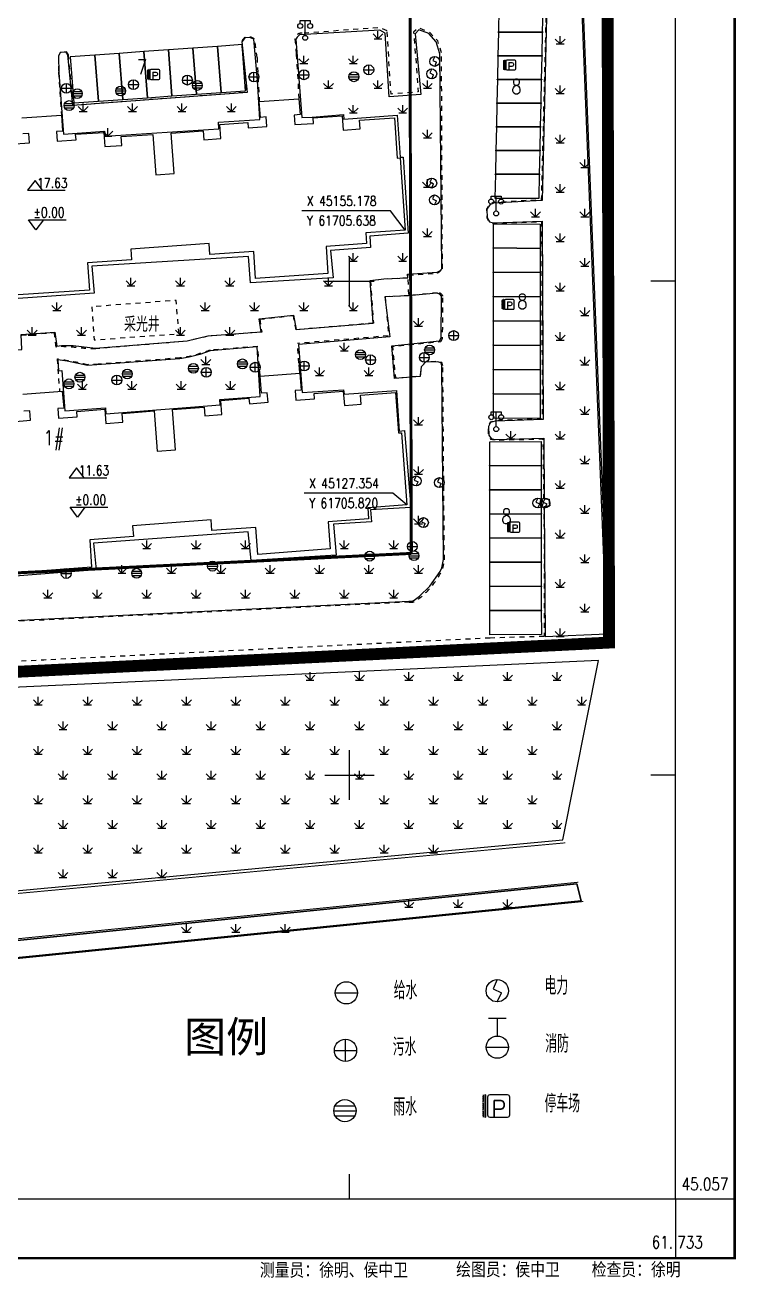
# Model space of a CAD drawing. Extents: x 61369 to 61739, y 45048 to 45284.
# Drawn here: x 61667.2 to 61739.1, y 45049.1 to 45175.9 of the extents above; entities that cross this region are included whole.
import ezdxf
from ezdxf.enums import TextEntityAlignment as Align

# ---------------------------------------------------------------- set-up
doc = ezdxf.new("R2010")
doc.units = 0
doc.header["$LTSCALE"] = 0.5
doc.header["$PDMODE"] = 32
doc.header["$PDSIZE"] = 0.05
for name, pattern in [('CENTER', [50.8, 31.75, -6.35, 6.35, -6.35]), ('DASHED', [19.05, 12.7, -6.35]), ('X6', [2, 1, -1])]:
    doc.linetypes.add(name, pattern=pattern)
doc.layers.get('0').update_dxf_attribs({"linetype": 'CONTINUOUS'})
for name, color, linetype, lineweight in [('0建筑退界', 6, 'CONTINUOUS', 18), ('0红线', 1, 'CENTER', 13), ('2绿化', 8, 'CONTINUOUS', 13)]:
    doc.layers.add(name, color=color, linetype=linetype, lineweight=lineweight)
for name, color, linetype in [('BASICGRID', 7, 'CONTINUOUS'), ('COMPONENT', 4, 'CONTINUOUS'), ('DLSS', 4, 'CONTINUOUS'), ('JMD', 6, 'CONTINUOUS'), ('PUB_TEXT', 7, 'CONTINUOUS'), ('TK', 7, 'CONTINUOUS'), ('ZBTZ', 3, 'CONTINUOUS'), ('ZJ', 7, 'CONTINUOUS')]:
    doc.layers.add(name, color=color, linetype=linetype)
doc.styles.add('HZ', font='rs.shx', dxfattribs={"width": 0.8, "bigfont": 'hztxt.shx'})
doc.styles.get("Standard").update_dxf_attribs({"font": 'rs.shx', "bigfont": 'hztxt.shx'})
doc.styles.add('STYLE1', font='SIMHEI.TTF', dxfattribs={"width": 0.8})
doc.styles.add('TSSD_NORM', font='tssdeng.shx', dxfattribs={"width": 0.7, "bigfont": 'tssdchn.shx'})
doc.linetypes.add('1161', pattern='A,0,[149,AAA.SHX,S=0.15,R=0,X=0,Y=0],-1.6', length=1.6)
doc.linetypes.add('443', pattern='A,9.4,[169,AAA.SHX,S=1,R=0,X=0,Y=0.15],0.6', length=10)

# ---------------------------------------------------------------- blocks, each defined once
blk = doc.blocks.new('gc124')
for p, q in [((-1, 1), (0, 0)), ((-0.8, 0), (0.8, 0)), ((0, 0), (0, 1.6)), ((0, 0), (1, 1))]:
    blk.add_line(p, q)
blk = doc.blocks.new('gcbj0102')
for p, q in [((-1, 0), (1, 0)), ((0, -1), (0, 1))]:
    blk.add_line(p, q)
blk.add_circle((0, 0), 1)
blk = doc.blocks.new('gcbj0103')
for p, q in [((-1, 0), (1, 0)), ((-0.9, 0.43), (0.9, 0.43)), ((-0.88, -0.47), (0.88, -0.47))]:
    blk.add_line(p, q)
blk.add_circle((0, 0), 1)
blk = doc.blocks.new('gcbj0118')
for p, q in [((-1, 2.9), (-1, 3.5)), ((-1, 3.5), (1, 3.5)), ((0, 0.5), (0, 3.5)), ((1, 3.5), (1, 2.9))]:
    blk.add_line(p, q)
for centre in [(-1, 2.4), (1, 2.4), (0, 0)]:
    blk.add_circle(centre, 0.5)
blk = doc.blocks.new('gcbj0105')
for p, q in [((0, 1), (-0.38, 0.18)), ((-0.38, 0.18), (0.38, -0.18)), ((0, -1), (0.38, -0.18))]:
    blk.add_line(p, q)
blk.add_circle((0, 0), 1)
blk = doc.blocks.new('gcbj0101')
blk.add_line((-1, 0), (1, 0))
blk.add_circle((0, 0), 1)
blk = doc.blocks.new('gcbj0113')
for p, q in [((-0.8, 2.6), (0.8, 2.6)), ((0, 1), (0, 2.6)), ((-1, 0), (1, 0))]:
    blk.add_line(p, q)
blk.add_circle((0, 0), 1)
blk = doc.blocks.new('*U4')
at = {"linetype": 'Continuous'}
for points in [[(-1.2, 0), (-1.175, 1), (-1.225, 1)], [(-1.2, 0), (-1.225, 1), (-1.225, -1)], [(-1.2, 0), (-1.225, -1), (-1.175, -1)], [(-1.2, 0), (-1.175, -1), (-1.175, 1)]]:
    blk.add_solid(points, dxfattribs=at)
blk = doc.blocks.new('gcbj0215')
for p, q in [((-1.4, 1), (-1.4, 0.45)), ((-1.4, 0.27), (-1.4, -0.27)), ((-1.23, 1), (-1.23, -1)), ((-1.18, 1), (-1.23, 1)), ((-1.18, 1), (-1.18, -1)), ((-1, 0.8), (-1, -0.8)), ((0.8, 1), (-0.8, 1)), ((1, -0.8), (1, 0.8)), ((-1.4, -0.45), (-1.4, -1)), ((-1.23, -1), (-1.18, -1)), ((-0.8, -1), (0.8, -1))]:
    blk.add_line(p, q)
for centre, start, end in [((-0.8, 0.8), 90, 180), ((0.8, 0.8), 0, 90), ((-0.8, -0.8), 180, 270), ((0.8, -0.8), 270, 0)]:
    blk.add_arc(centre, 0.2, start, end)
for p in [(-1.4, 0.82), (-1.4, 0.64), (-1.4, 0.45), (-1.4, 0.27), (-1.4, 0.09), (-1.4, -0.09), (-1.4, -0.27), (-1.4, -0.45), (-1.4, -0.64), (-1.4, -0.82)]:
    blk.add_point(p)
at = {"linetype": 'Continuous'}
blk.add_blockref('*U4', (0, 0), dxfattribs=at)
blk.add_text('P', height=1.5).set_placement((-0.65, -1))

msp = doc.modelspace()

# ---------------------------------------------------------------- linework, layer by layer
at = {"linetype": 'Continuous'}
for p, q in [((61704.17, 45157.13), (61695.19, 45157.13)), ((61705.64, 45155.18), (61704.17, 45157.13)), ((61704.38, 45128.53), (61695.41, 45128.53)), ((61705.82, 45127.35), (61704.38, 45128.53))]:
    msp.add_line(p, q, dxfattribs=at)
at = {"linetype": 'Continuous', "flags": 128}
for points in [[(61722.21, 45255.42), (61726.1, 45191.78), (61726.28, 45113.41), (61387.09, 45096.66), (61379.71, 45246.23), (61452.77, 45254.46), (61454.39, 45250.75), (61455.82, 45247.93), (61457.5, 45244.9), (61459.17, 45242.2), (61460.76, 45239.87), (61461.94, 45238.24), (61463.27, 45236.51), (61464.06, 45235.52), (61644.52, 45249.52)], [(61723, 45088.99), (61723.45, 45087.25), (61654.82, 45080.34), (61629.28, 45079.1), (61628.74, 45079.39), (61628.51, 45079.97), (61628.71, 45080.55), (61629.29, 45080.86), (61654.35, 45082.02)]]:
    msp.add_lwpolyline(points, close=True, dxfattribs=at)
at = {"linetype": 'Continuous'}
for p in [(61715.08, 45175.24), (61719.55, 45175.24), (61715.03, 45172.84), (61719.5, 45172.84), (61714.98, 45170.43), (61719.45, 45170.44), (61714.93, 45168.03), (61719.4, 45168.04), (61714.88, 45165.63), (61719.35, 45165.63), (61714.83, 45163.23), (61719.29, 45163.23), (61714.78, 45160.83), (61719.24, 45160.83), (61714.57, 45153.37), (61719.3, 45153.33), (61714.57, 45150.91), (61719.3, 45150.87), (61714.57, 45148.45), (61719.3, 45148.41), (61714.57, 45145.99), (61719.3, 45145.95), (61714.57, 45143.53), (61719.3, 45143.49), (61714.57, 45141.07), (61719.3, 45141.03), (61714.57, 45138.61), (61719.3, 45138.57), (61714.21, 45131.31), (61719.41, 45131.34), (61714.21, 45128.87), (61719.42, 45128.89), (61714.22, 45126.42), (61719.42, 45126.45), (61714.22, 45123.98), (61719.42, 45124.01), (61714.22, 45121.54), (61719.42, 45121.56), (61714.22, 45119.09), (61719.42, 45119.12), (61714.22, 45116.65), (61719.42, 45116.67)]:
    msp.add_point(p, dxfattribs=at)
at = {"layer": '0建筑退界', "linetype": 'DASHED', "ltscale": 0.0003, "const_width": 0.3}
for points in [[(61706.26, 45122.44), (61706.1, 45191.14), (61702.27, 45253.9)], [(61706.26, 45122.44), (61397.44, 45107.19)], [(61706.26, 45122.44), (61397.44, 45107.19)]]:
    msp.add_lwpolyline(points, dxfattribs=at)
at = {"layer": '0红线', "linetype": 'CENTER', "ltscale": 0.00075, "const_width": 1.2}
msp.add_lwpolyline([(61387.09, 45096.66), (61726.28, 45113.41), (61726.1, 45191.78), (61722.21, 45255.42)], dxfattribs=at)
at = {"layer": '2绿化', "color": 1}
msp.add_line((61387.09, 45096.67), (61726.18, 45113.41), dxfattribs=at)
at = {"layer": '2绿化'}
msp.add_lwpolyline([(61611.4, 45107.74), (61725.77, 45113.39)], dxfattribs=at)
at = {"layer": 'BASICGRID', "linetype": 'Continuous', "flags": 128}
for points in [[(61719.55, 45175.24), (61719.6, 45177.64), (61715.13, 45177.64), (61715.08, 45175.24)], [(61719.5, 45172.84), (61719.55, 45175.24), (61715.08, 45175.24), (61715.03, 45172.84)], [(61674.23, 45172.9), (61671.75, 45172.72), (61672.11, 45168.07), (61674.6, 45168.24)], [(61676.71, 45173.08), (61674.23, 45172.9), (61674.6, 45168.24), (61677.08, 45168.42)], [(61679.2, 45173.25), (61676.71, 45173.08), (61677.08, 45168.42), (61679.56, 45168.59)], [(61681.68, 45173.43), (61679.2, 45173.25), (61679.56, 45168.59), (61682.04, 45168.77)], [(61684.16, 45173.6), (61681.68, 45173.43), (61682.04, 45168.77), (61684.53, 45168.95)], [(61686.65, 45173.78), (61684.16, 45173.6), (61684.53, 45168.95), (61687.01, 45169.12)], [(61689.13, 45173.96), (61686.65, 45173.78), (61687.01, 45169.12), (61689.49, 45169.3)], [(61719.45, 45170.44), (61719.5, 45172.84), (61715.03, 45172.84), (61714.98, 45170.43)], [(61719.4, 45168.04), (61719.45, 45170.44), (61714.98, 45170.43), (61714.93, 45168.03)], [(61719.35, 45165.63), (61719.4, 45168.04), (61714.93, 45168.03), (61714.88, 45165.63)], [(61719.29, 45163.23), (61719.35, 45165.63), (61714.88, 45165.63), (61714.83, 45163.23)], [(61719.24, 45160.83), (61719.29, 45163.23), (61714.83, 45163.23), (61714.78, 45160.83)], [(61719.19, 45158.43), (61719.24, 45160.83), (61714.78, 45160.83), (61714.72, 45158.43)], [(61719.3, 45155.79), (61719.3, 45153.33), (61714.57, 45153.37), (61714.57, 45155.83)], [(61719.3, 45153.33), (61719.3, 45150.87), (61714.57, 45150.91), (61714.57, 45153.37)], [(61719.3, 45150.87), (61719.3, 45148.41), (61714.57, 45148.45), (61714.57, 45150.91)], [(61719.3, 45148.41), (61719.3, 45145.95), (61714.57, 45145.99), (61714.57, 45148.45)], [(61719.3, 45145.95), (61719.3, 45143.49), (61714.57, 45143.53), (61714.57, 45145.99)], [(61719.3, 45143.49), (61719.3, 45141.03), (61714.57, 45141.07), (61714.57, 45143.53)], [(61719.3, 45141.03), (61719.3, 45138.57), (61714.57, 45138.61), (61714.57, 45141.07)], [(61719.3, 45138.57), (61719.3, 45136.11), (61714.57, 45136.15), (61714.57, 45138.61)], [(61719.41, 45133.78), (61719.41, 45131.34), (61714.21, 45131.31), (61714.21, 45133.75)], [(61719.41, 45131.34), (61719.42, 45128.89), (61714.21, 45128.87), (61714.21, 45131.31)], [(61719.42, 45128.89), (61719.42, 45126.45), (61714.22, 45126.42), (61714.21, 45128.87)], [(61719.42, 45126.45), (61719.42, 45124.01), (61714.22, 45123.98), (61714.22, 45126.42)], [(61719.42, 45124.01), (61719.42, 45121.56), (61714.22, 45121.54), (61714.22, 45123.98)], [(61719.42, 45121.56), (61719.42, 45119.12), (61714.22, 45119.09), (61714.22, 45121.54)], [(61719.42, 45119.12), (61719.42, 45116.67), (61714.22, 45116.65), (61714.22, 45119.09)], [(61719.42, 45116.67), (61719.43, 45114.23), (61714.22, 45114.2), (61714.22, 45116.65)]]:
    msp.add_lwpolyline(points, close=True, dxfattribs=at)
at = {"layer": 'DLSS', "linetype": 'X6'}
for p, q in [((61690.65, 45172.65), (61690.39, 45174.56)), ((61694.49, 45174.52), (61694.61, 45172.98)), ((61670.72, 45173.17), (61670.54, 45172.79)), ((61670.54, 45172.79), (61670.55, 45171.17)), ((61671.35, 45173.22), (61670.72, 45173.17)), ((61671.55, 45172.94), (61671.35, 45173.22)), ((61703.47, 45150.21, 4.82), (61702.12, 45150.04, 4.81)), ((61702.12, 45150.04, 4.81), (61702.43, 45145.76, 4.71)), ((61705.89, 45150.33, 9.4), (61703.47, 45150.21, 9.63)), ((61706.03, 45148.55, 4.58), (61703.61, 45148.42, 4.82))]:
    msp.add_line(p, q, dxfattribs=at)
at = {"layer": 'DLSS', "linetype": 'X6', "flags": 128}
for points in [[(61719.42, 45200.18), (61719.9, 45180.12), (61714.84, 45179.91), (61714.42, 45179.66), (61714.44, 45178.46), (61714.65, 45178.02), (61715.14, 45177.91), (61719.92, 45178.1), (61719.42, 45158.25), (61714.55, 45157.97), (61714.19, 45157.78), (61713.86, 45157.31), (61713.9, 45156.42), (61714.15, 45156), (61714.58, 45155.86), (61719.45, 45156.02), (61719.51, 45136.04), (61714.74, 45135.89), (61714.25, 45135.72), (61714.02, 45135.3), (61714.06, 45134.39), (61714.29, 45134.02), (61714.74, 45133.91), (61719.58, 45134.04), (61719.65, 45127.96), (61720.2, 45127.92), (61720.22, 45127.25), (61719.69, 45127.14), (61719.71, 45114.03)], [(61703.81, 45175.35), (61703.1, 45175.68), (61695.2, 45175.11)], [(61709.32, 45173.12), (61708.95, 45174.34), (61708.08, 45175.23), (61706.99, 45175.66), (61706.5, 45175.21), (61706.97, 45169.18), (61704.21, 45168.95), (61703.81, 45175.35)], [(61690.39, 45174.56), (61690.04, 45174.71), (61689.44, 45174.73), (61689.05, 45174.27), (61689.58, 45169.12), (61672.06, 45167.81), (61671.55, 45172.94)], [(61694.61, 45172.98), (61694.89, 45168.48)], [(61709.41, 45151.26), (61709.32, 45173.12)], [(61690.65, 45172.65), (61690.87, 45168.21)], [(61670.55, 45171.17), (61670.85, 45166.82)], [(61708.89, 45148.84), (61706.03, 45148.55), (61705.91, 45150.61), (61708.9, 45150.83)], [(61673.93, 45147.42), (61674.15, 45144.07), (61682.76, 45144.67), (61682.45, 45148.06), (61673.93, 45147.42)], [(61703.61, 45148.42), (61703.97, 45144.48), (61694.74, 45143.71)], [(61709.24, 45143.89), (61709.43, 45144.21), (61709.46, 45148.49)], [(61690.92, 45146.15), (61691.12, 45144.85), (61690.49, 45144.81)], [(61690.92, 45146.15), (61694.29, 45146.54)], [(61694.29, 45146.54), (61694.57, 45145.08)], [(61666.83, 45144.55), (61670.14, 45144.8)], [(61670.32, 45143.33), (61670.14, 45144.8)], [(61690.49, 45144.81), (61685.67, 45144.43)], [(61702.43, 45145.76), (61694.57, 45145.08)], [(61682.71, 45143.86), (61674.33, 45143.16)], [(61685.67, 45144.43), (61683.59, 45143.94), (61682.71, 45143.86)], [(61694.97, 45140.7), (61694.74, 45143.71)], [(61709.45, 45141.42), (61709.35, 45141.77), (61708.99, 45141.89), (61707.74, 45141.83), (61707.26, 45141.32), (61707.16, 45140.37), (61704.68, 45140.18), (61704.39, 45143.4), (61709.24, 45143.89)], [(61690.72, 45143.4), (61685.89, 45143.02), (61685.89, 45143.02)], [(61690.96, 45140.39), (61690.72, 45143.4)], [(61674.58, 45141.6), (61673.51, 45141.55)], [(61682.85, 45142.24), (61674.58, 45141.6)], [(61682.85, 45142.24), (61682.85, 45142.24)], [(61709.61, 45121.78), (61709.45, 45141.42)], [(61706.06, 45117.51), (61610.95, 45112.84)], [(61714.24, 45113.87), (61690.06, 45112.68), (61669.07, 45111.64), (61651.25, 45110.76), (61636.62, 45110.03), (61625.17, 45109.46), (61616.9, 45109.03), (61611.82, 45108.76), (61609.92, 45108.65), (61609.62, 45108.6), (61609.34, 45108.55), (61609.08, 45108.49), (61608.85, 45108.43), (61608.64, 45108.35), (61608.45, 45108.27), (61608.28, 45108.18), (61608.14, 45108.09), (61608.01, 45107.98), (61607.9, 45107.86), (61607.79, 45107.74), (61607.7, 45107.6), (61607.62, 45107.45), (61607.56, 45107.29), (61607.51, 45107.12), (61607.46, 45106.94), (61607.44, 45106.75), (61607.42, 45106.56), (61607.41, 45106.36), (61607.42, 45106.17), (61607.43, 45105.97), (61607.46, 45105.78), (61607.5, 45105.58), (61607.56, 45105.38), (61607.62, 45105.17), (61607.7, 45104.98), (61607.79, 45104.78), (61607.9, 45104.59), (61608.02, 45104.41), (61608.16, 45104.22), (61608.31, 45104.04), (61608.47, 45103.87), (61608.69, 45103.65), (61609.01, 45103.35), (61609.42, 45102.96), (61609.94, 45102.49), (61610.55, 45101.93), (61611.27, 45101.28), (61612.08, 45100.55), (61612.99, 45099.73), (61613.9, 45098.91), (61614.73, 45098.15), (61615.48, 45097.47), (61616.14, 45096.86), (61616.72, 45096.32), (61617.21, 45095.85), (61617.62, 45095.46), (61617.94, 45095.13), (61618.23, 45094.82), (61618.55, 45094.47), (61618.89, 45094.08), (61619.25, 45093.65), (61619.63, 45093.17), (61620.04, 45092.65), (61620.47, 45092.09), (61620.92, 45091.49), (61621.42, 45090.83), (61622.01, 45090.11), (61622.67, 45089.32), (61623.41, 45088.47), (61624.23, 45087.54), (61625.13, 45086.55), (61626.1, 45085.5), (61627.16, 45084.37)]]:
    msp.add_lwpolyline(points, dxfattribs=at)
for points in [[(61695.2, 45175.11, 0.134159), (61694.87, 45175.07, 0.134159), (61694.61, 45174.87, 0.07738), (61694.52, 45174.7, 0.07738), (61694.49, 45174.52)], [(61708.9, 45150.83, 0.02331), (61709.04, 45150.92, 0.02331), (61709.17, 45151.01, 0.025121), (61709.29, 45151.13, 0.025121), (61709.41, 45151.26)], [(61709.46, 45148.49, 0.078688), (61709.37, 45148.64, 0.078688), (61709.24, 45148.75, 0.081722), (61709.07, 45148.82, 0.081722), (61708.89, 45148.84)], [(61674.33, 45143.16, -0.006684), (61673.33, 45143.19, -0.002494), (61671.99, 45143.32, 0.006887), (61670.86, 45143.39, 0.035064), (61670.32, 45143.33)], [(61685.89, 45143.02, -0.025897), (61683.77, 45142.37, -0.010856), (61682.85, 45142.24)], [(61673.51, 45141.55, 0.008148), (61671.2, 45142.01, 0.002762), (61670.41, 45142.13)], [(61706.06, 45117.51, 0.05616), (61706.43, 45117.52, 0.092745), (61706.64, 45117.59, 0.026859), (61706.8, 45117.69, 0.011533), (61707.17, 45117.97, 0.055232), (61708.26, 45119.02, 0.045172), (61709.3, 45120.56, 0.065008), (61709.45, 45120.93, 0.029817), (61709.61, 45121.78)]]:
    msp.add_lwpolyline(points, format="xyb", dxfattribs=at)
for points, elevation in [([(61670.41, 45142.13), (61670.66, 45138.85)], 4.57), ([(61719.71, 45114.03), (61714.24, 45113.87)], 3.02)]:
    msp.add_lwpolyline(points, dxfattribs=dict(at, elevation=elevation))
at = {"layer": 'DLSS', "linetype": 'Continuous', "const_width": 0.1, "elevation": 4.26, "flags": 128}
msp.add_lwpolyline([(61721.84, 45093.13), (61627.16, 45084.37)], dxfattribs=at)
at = {"layer": 'DLSS', "linetype": 'Continuous', "const_width": 0.1, "flags": 128}
for points in [[(61654.29, 45082.19), (61723.16, 45089.14)], [(61654.8, 45080.24), (61723.67, 45087.19)]]:
    msp.add_lwpolyline(points, dxfattribs=at)
at = {"layer": 'JMD', "linetype": '443', "flags": 128}
msp.add_lwpolyline([(61719.19, 45255.19), (61722.67, 45199.12), (61723.1, 45191.83), (61726.2, 45113.88)], dxfattribs=at)
at = {"layer": 'JMD', "linetype": 'Continuous', "flags": 128}
for points in [[(61666.83, 45166.54), (61670.85, 45166.82), (61670.85, 45166.82), (61670.96, 45165.21), (61670.36, 45165.17), (61670.43, 45164.2), (61672.33, 45164.33), (61672.29, 45164.88), (61675.13, 45165.08), (61675.23, 45163.63), (61676.95, 45163.75), (61676.89, 45164.65), (61680.11, 45164.87), (61680.39, 45160.78), (61682.26, 45160.91), (61681.97, 45165), (61685.2, 45165.22), (61685.26, 45164.32), (61686.97, 45164.44), (61686.87, 45165.89), (61689.72, 45166.09), (61689.76, 45165.54), (61691.65, 45165.67), (61691.58, 45166.64), (61690.99, 45166.59), (61690.87, 45168.21), (61690.87, 45168.21), (61694.89, 45168.48), (61694.89, 45168.48), (61695.01, 45166.87), (61694.41, 45166.83), (61694.47, 45165.86), (61696.37, 45165.99), (61696.33, 45166.54), (61699.27, 45166.75), (61699.37, 45165.3), (61701.09, 45165.42), (61701.03, 45166.32), (61704.55, 45166.56), (61704.83, 45162.47), (61705.13, 45162.49), (61705.64, 45155.18), (61701.66, 45154.9), (61701.74, 45153.81), (61697.64, 45153.52), (61697.83, 45150.78), (61690.5, 45150.27), (61690.31, 45153.02), (61685.88, 45152.71), (61685.8, 45153.81), (61677.86, 45153.26), (61677.93, 45152.16), (61673.5, 45151.85), (61673.69, 45149.11), (61666.46, 45148.61)], [(61665.71, 45163.88), (61667.61, 45164.01), (61667.54, 45164.97), (61666.94, 45164.93)], [(61666.93, 45138.56), (61670.94, 45138.87), (61670.94, 45138.87), (61671.08, 45137.14), (61670.48, 45137.1), (61670.55, 45136.13), (61672.45, 45136.28), (61672.4, 45136.82), (61675.25, 45137.04), (61675.36, 45135.59), (61677.07, 45135.73), (61677, 45136.62), (61680.22, 45136.87), (61680.53, 45132.78), (61682.4, 45132.92), (61682.09, 45137.01), (61685.31, 45137.26), (61685.38, 45136.36), (61687.09, 45136.49), (61686.98, 45137.93), (61689.82, 45138.15), (61689.87, 45137.6), (61691.76, 45137.75), (61691.69, 45138.71), (61691.09, 45138.67), (61690.96, 45140.39), (61690.96, 45140.39), (61694.97, 45140.7), (61694.97, 45140.7), (61695.11, 45138.97), (61694.51, 45138.93), (61694.58, 45137.96), (61696.48, 45138.11), (61696.43, 45138.65), (61699.38, 45138.88), (61699.49, 45137.43), (61701.2, 45137.56), (61701.13, 45138.46), (61704.65, 45138.73), (61704.96, 45134.64), (61705.26, 45134.66), (61705.82, 45127.35), (61701.85, 45127.05), (61701.93, 45125.95), (61697.84, 45125.64), (61698.04, 45122.9), (61690.72, 45122.34), (61690.51, 45125.08), (61686.08, 45124.75), (61685.99, 45125.84), (61678.05, 45125.24), (61678.14, 45124.14), (61673.71, 45123.81), (61673.91, 45121.06), (61666.69, 45120.51)], [(61665.83, 45135.77), (61667.73, 45135.92), (61667.66, 45136.88), (61667.06, 45136.84)]]:
    msp.add_lwpolyline(points, dxfattribs=at)
at = {"layer": 'JMD', "linetype": '443', "const_width": 0.15, "flags": 128}
msp.add_lwpolyline([(61609.42, 45107.86), (61726.2, 45113.83)], dxfattribs=at)
at = {"layer": 'TK', "linetype": 'Continuous'}
for p, q in [((61700, 45147.5), (61700, 45152.5)), ((61697.5, 45150), (61702.5, 45150)), ((61732.99, 45150), (61730.49, 45150)), ((61700, 45097.5), (61700, 45102.5)), ((61697.5, 45100), (61702.5, 45100)), ((61732.99, 45100), (61730.49, 45100)), ((61700, 45057.07), (61700, 45059.57)), ((61732.99, 45057.07), (61738.99, 45057.07)), ((61732.99, 45057.07), (61732.99, 45051.07))]:
    msp.add_line(p, q, dxfattribs=at)
at = {"layer": 'TK', "linetype": 'Continuous', "const_width": 0.25, "flags": 128}
msp.add_lwpolyline([(61371.99, 45051.07), (61738.99, 45051.07), (61738.99, 45273.07), (61371.99, 45273.07)], close=True, dxfattribs=at)
at = {"layer": 'TK', "linetype": 'Continuous', "flags": 128}
msp.add_lwpolyline([(61377.99, 45057.07), (61732.99, 45057.07), (61732.99, 45267.07), (61377.99, 45267.07)], close=True, dxfattribs=at)
at = {"layer": 'ZBTZ', "linetype": '1161', "flags": 128}
for points in [[(61719.15, 45253.74), (61716.3, 45253.52), (61716.76, 45246.01), (61711.66, 45245.74), (61711.33, 45245.51), (61711.35, 45244.25), (61711.47, 45244.07), (61711.6, 45243.97), (61711.76, 45243.88), (61711.97, 45243.85), (61716.9, 45244.08), (61718.08, 45224.04), (61712.88, 45223.82), (61712.62, 45223.63), (61712.71, 45222.19), (61712.96, 45221.9), (61718.18, 45222.16), (61719.38, 45202.15), (61714.2, 45201.78), (61713.94, 45201.6), (61713.94, 45200.36), (61714.12, 45200.03), (61719.45, 45200.22), (61719.94, 45180.1), (61714.85, 45179.87), (61714.45, 45179.65), (61714.48, 45178.47), (61714.69, 45178.05), (61715.16, 45177.95), (61719.98, 45178.15), (61719.51, 45158.19), (61714.58, 45157.9), (61714.22, 45157.73), (61713.9, 45157.3), (61713.94, 45156.43), (61714.19, 45156.03), (61714.59, 45155.91), (61719.5, 45156.07), (61719.61, 45136), (61714.75, 45135.82), (61714.29, 45135.68), (61714.08, 45135.29), (61714.11, 45134.43), (61714.34, 45134.07), (61714.75, 45133.97), (61719.66, 45134.1), (61719.7, 45127.96), (61720.2, 45127.92), (61720.29, 45127.25), (61719.71, 45127.14), (61719.8, 45114.03), (61726.05, 45114.31), (61722.99, 45191.8), (61722.56, 45199.15)], [(61690.87, 45146.18), (61694.33, 45146.58), (61694.62, 45145.13), (61702.39, 45145.77), (61702.09, 45150.06), (61703.47, 45150.24), (61705.9, 45150.35), (61705.88, 45150.71), (61708.89, 45150.92), (61709.14, 45151.07), (61709.34, 45151.26), (61709.16, 45173.02), (61708.79, 45174.23), (61708.03, 45175.08), (61707.04, 45175.46), (61706.64, 45175.07), (61707.24, 45168.91), (61704.01, 45168.67), (61703.63, 45175.11), (61703.07, 45175.41), (61694.94, 45174.94), (61694.7, 45174.73), (61694.59, 45174.5), (61695.18, 45166.58), (61696.24, 45166.62), (61699.41, 45166.87), (61699.44, 45166.43), (61704.84, 45166.81), (61705.15, 45162.57), (61705.45, 45162.58), (61705.94, 45154.87), (61702.06, 45154.58), (61702.14, 45153.41), (61698.09, 45153.1), (61698.37, 45150.36), (61689.97, 45149.84), (61689.78, 45152.5), (61673.92, 45151.54), (61674.18, 45148.78), (61665.99, 45148.22), (61665.8, 45150.86), (61650.19, 45149.8), (61650.42, 45147.18), (61642.46, 45146.69), (61642.27, 45149.42), (61637.85, 45149.2), (61637.77, 45150.29), (61625.88, 45149.71), (61626.03, 45147), (61618.28, 45146.5), (61618.04, 45149.29), (61613.98, 45149.04), (61613.9, 45150.11), (61610.01, 45149.9), (61609.31, 45161.57), (61614.71, 45161.93), (61614.68, 45162.54), (61619, 45162.78), (61618.58, 45169.55), (61618.55, 45169.74), (61618.47, 45169.87), (61618.32, 45170.02), (61618.11, 45170.09), (61609.75, 45169.48), (61608.72, 45169.39), (61607.63, 45169.29), (61606.46, 45169.04), (61605.31, 45168.52), (61604.3, 45167.76), (61603.48, 45166.8), (61602.89, 45165.72), (61603.64, 45147.34), (61603.84, 45146.85), (61604.19, 45146.48), (61604.71, 45146.24), (61605.32, 45146.23), (61615.9, 45147.07), (61616.65, 45139.54), (61619.4, 45139.74), (61619.26, 45142.72), (61622.23, 45142.9), (61622.4, 45141.52), (61628.87, 45142.1), (61631.15, 45140.4), (61643.05, 45141.3), (61643, 45142.81), (61646.56, 45143.09), (61646.7, 45141.62), (61666.85, 45143.1), (61666.77, 45144.6), (61670.19, 45144.86), (61670.4, 45143.42), (61670.87, 45143.49), (61672.03, 45143.49), (61674.31, 45143.23), (61682.69, 45143.9), (61683.59, 45143.98), (61685.68, 45144.47), (61691.06, 45144.89)], [(61690.69, 45170.32), (61690.32, 45174.53), (61690, 45174.66), (61689.45, 45174.69), (61689.1, 45174.24), (61689.65, 45169.1), (61672.02, 45167.79), (61671.51, 45172.94), (61671.32, 45173.21), (61670.71, 45173.17), (61670.55, 45172.79), (61670.59, 45171.12), (61671.05, 45164.89), (61675.22, 45165.21), (61675.26, 45164.69), (61686.78, 45165.43), (61686.74, 45166.1), (61690.93, 45166.38)], [(61706, 45117.6), (61706.35, 45117.61), (61706.56, 45117.71), (61707.08, 45118.1), (61708.14, 45119.12), (61709.19, 45120.6), (61709.34, 45120.97), (61709.52, 45121.81), (61709.35, 45141.42), (61709.27, 45141.74), (61708.93, 45141.84), (61707.71, 45141.81), (61707.26, 45141.32), (61707.16, 45140.35), (61704.57, 45140.15), (61704.28, 45143.47), (61709.13, 45143.98), (61709.29, 45144.26), (61709.33, 45148.48), (61709.14, 45148.69), (61708.84, 45148.78), (61705.99, 45148.52), (61703.59, 45148.42), (61704.09, 45144.38), (61694.85, 45143.61), (61695.21, 45138.72), (61699.41, 45139.02), (61699.46, 45138.55), (61704.77, 45138.94), (61705.03, 45134.83), (61705.57, 45134.87), (61706.23, 45127.08), (61702.13, 45126.84), (61702.25, 45125.63), (61698.38, 45125.39), (61698.65, 45122.26), (61690.06, 45121.71), (61689.74, 45124.61), (61674.1, 45123.47), (61674.36, 45120.79), (61666.17, 45120.13), (61665.91, 45122.84), (61650.21, 45121.68), (61650.45, 45118.95), (61642.76, 45118.45), (61642.54, 45121.09), (61638.13, 45120.82), (61638.04, 45121.88), (61634.1, 45121.65), (61634.07, 45121.95), (61626.05, 45121.41), (61626.33, 45118.56), (61618.42, 45118.06), (61618.17, 45120.82), (61614.14, 45120.57), (61614.04, 45121.67), (61610.11, 45121.4), (61609.62, 45129.03), (61609.94, 45129.06), (61609.65, 45133.18), (61614.89, 45133.58), (61614.86, 45134.02), (61619.09, 45134.33), (61618.83, 45137.66), (61609.46, 45136.9), (61606.98, 45136.33), (61604.48, 45136.13), (61605.87, 45117.95), (61606.16, 45116.6), (61606.6, 45115.67), (61607.35, 45114.7), (61608.26, 45113.77), (61609.24, 45113.23), (61610.91, 45112.95)], [(61690.66, 45143.35), (61685.9, 45142.95), (61684.85, 45142.57), (61683.79, 45142.31), (61682.85, 45142.16), (61673.48, 45141.48), (61671.44, 45141.91), (61670.47, 45142.04), (61670.54, 45140.94), (61670.88, 45140.96), (61671.2, 45136.87), (61675.3, 45137.17), (61675.35, 45136.58), (61686.9, 45137.49), (61686.88, 45138.01), (61690.98, 45138.33)], [(61725.2, 45111.61), (61616.01, 45106.57), (61617.73, 45105.43), (61618.61, 45104.93), (61620.85, 45102.93), (61623.33, 45100.46), (61625.13, 45098.2), (61627.2, 45095.49), (61628.79, 45092.78), (61623.33, 45089.03), (61627.11, 45084.62), (61721.6, 45093.45)], [(61723.45, 45087.25), (61723, 45088.99), (61654.35, 45082.02), (61629.29, 45080.86), (61628.71, 45080.55), (61628.51, 45079.97), (61628.74, 45079.39), (61629.28, 45079.1), (61654.82, 45080.34)]]:
    msp.add_lwpolyline(points, close=True, dxfattribs=at)
at = {"layer": 'ZJ', "color": 7, "linetype": 'Continuous', "flags": 128}
for points in [[(61668.93, 45159.21), (61668.18, 45160.21), (61667.43, 45159.21), (61671.23, 45159.21)], [(61669.02, 45156.22), (61668.27, 45155.22), (61667.52, 45156.22), (61671.32, 45156.22)], [(61673.14, 45130.1), (61672.39, 45131.1), (61671.64, 45130.1), (61675.44, 45130.1)], [(61673.23, 45127.11), (61672.48, 45126.11), (61671.73, 45127.11), (61675.53, 45127.11)]]:
    msp.add_lwpolyline(points, dxfattribs=at)

# ---------------------------------------------------------------- block references
at = {"layer": 'COMPONENT', "linetype": 'Continuous', "xscale": 0.5, "yscale": 0.5}
for name, p in [('gcbj0118', (61695.52, 45174.65, 3.16)), ('gcbj0105', (61708.63, 45172.26, 3.02)), ('gcbj0215', (61680.31, 45170.94)), ('gcbj0102', (61701.96, 45171.41, 3.58)), ('gcbj0105', (61708.33, 45171, 3)), ('gcbj0215', (61716.34, 45171.9)), ('gcbj0102', (61678.14, 45169.91, 3.77)), ('gcbj0102', (61683.6, 45170.37, 3.49)), ('gcbj0103', (61684.61, 45169.83, 3.54)), ('gcbj0102', (61690.33, 45170.69, 3.8)), ('gcbj0102', (61695.39, 45170.91, 4)), ('gcbj0103', (61700.45, 45170.71, 3.75)), ('gcbj0102', (61671.35, 45169.54, 3.73)), ('gcbj0103', (61672.46, 45169, 3.93)), ('gcbj0103', (61676.85, 45169.27, 4.07)), ('gcbj0103', (61671.63, 45167.79, 3.65)), ('gcbj0105', (61708.33, 45159.94, 3.02)), ('gcbj0105', (61708.61, 45158.24, 3)), ('gcbj0118', (61714.85, 45156.87, 3.03)), ('gcbj0215', (61716.18, 45147.66)), ('gcbj0102', (61710.55, 45144.5, 2.88)), ('gcbj0103', (61708.11, 45143.04, 2.84)), ('gcbj0103', (61701.12, 45142.57, 5.02)), ('gcbj0102', (61702.14, 45142.04, 5.35)), ('gcbj0102', (61707.58, 45142.29, 2.82)), ('gcbj0103', (61677.52, 45140.61, 4.81)), ('gcbj0103', (61684.21, 45141.18, 4.56)), ('gcbj0102', (61685.51, 45140.78, 4.68)), ('gcbj0103', (61689.17, 45141.63, 4.59)), ('gcbj0102', (61690.46, 45141.29, 4.66)), ('gcbj0102', (61695.42, 45141.42, 4.53)), ('gcbj0103', (61671.61, 45139.61, 5.14)), ('gcbj0103', (61672.72, 45140.28, 4.81)), ('gcbj0102', (61676.46, 45140, 5.17)), ('gcbj0118', (61714.86, 45135.03, 3.08)), ('gcbj0105', (61706.75, 45129.78, 3.22)), ('gcbj0105', (61709.1, 45129.61, 3.06)), ('gcbj0105', (61719.07, 45127.54, 3.12)), ('gcbj0105', (61719.8, 45127.54, 3.14)), ('gcbj0105', (61707.49, 45125.56, 3.19)), ('gcbj0215', (61716.74, 45125.09)), ('gcbj0102', (61706.37, 45123.14, 3.19)), ('gcbj0103', (61702.05, 45122.16, 2.93)), ('gcbj0103', (61706.53, 45122.21, 3.22)), ('gcbj0102', (61671.33, 45120.41, 3.1)), ('gcbj0103', (61678.46, 45120.43, 3.23)), ('gcbj0103', (61686.14, 45121.15, 3.23))]:
    msp.add_blockref(name, p, dxfattribs=at)
at = {"layer": 'COMPONENT', "color": 7, "linetype": 'Continuous', "xscale": 1.125, "yscale": 1.125, "zscale": 2.25}
for name, p in [('gcbj0101', (61699.69, 45077.94, -0.2)), ('gcbj0105', (61714.96, 45078.15, 59.48)), ('gcbj0113', (61714.97, 45072.44, -0.2)), ('gcbj0102', (61699.6, 45072.11, 0.17)), ('gcbj0215', (61715.1, 45066.48, -0.08)), ('gcbj0103', (61699.54, 45066, 0.14))]:
    msp.add_blockref(name, p, dxfattribs=at)
at = {"layer": 'ZBTZ', "linetype": 'Continuous', "xscale": 0.5, "yscale": 0.5}
for p in [(61702.89, 45174.54), (61721.33, 45174.03), (61695.39, 45172.04), (61700.39, 45172.04), (61697.89, 45169.54), (61702.89, 45169.54), (61707.89, 45169.54), (61721.33, 45169.03), (61673.05, 45167.19), (61678.05, 45167.19), (61683.05, 45167.19), (61688.05, 45167.19), (61700.39, 45167.04), (61705.39, 45167.04), (61675.55, 45164.69), (61707.89, 45164.54), (61721.33, 45164.03), (61723.83, 45161.53), (61707.89, 45159.54), (61721.33, 45159.03), (61718.83, 45156.53), (61723.83, 45156.53), (61707.89, 45154.54), (61721.33, 45154.03), (61700.39, 45152.04), (61705.39, 45152.04), (61723.83, 45151.53), (61677.89, 45149.54), (61682.89, 45149.54), (61687.89, 45149.54), (61697.89, 45149.54), (61721.33, 45149.03), (61670.39, 45147.04), (61685.39, 45147.04), (61690.39, 45147.04), (61695.39, 45147.04), (61700.39, 45147.04), (61723.83, 45146.53), (61706.98, 45145.45), (61667.89, 45144.54), (61672.89, 45144.54), (61682.89, 45144.54), (61687.89, 45144.54), (61721.33, 45144.03), (61699.48, 45142.95), (61685.47, 45141.58), (61723.83, 45141.53), (61696.98, 45140.45), (61701.98, 45140.45), (61672.97, 45139.08), (61677.97, 45139.08), (61682.97, 45139.08), (61687.97, 45139.08), (61721.33, 45139.03), (61723.83, 45136.53), (61706.98, 45135.45), (61716.33, 45134.03), (61721.33, 45134.03), (61723.83, 45131.53), (61706.98, 45130.45), (61721.33, 45129.03), (61723.83, 45126.53), (61706.98, 45125.45), (61721.33, 45124.03), (61679.48, 45122.95), (61684.48, 45122.95), (61689.48, 45122.95), (61699.48, 45122.95), (61704.48, 45122.95), (61723.83, 45121.53), (61676.98, 45120.45), (61681.98, 45120.45), (61686.98, 45120.45), (61691.98, 45120.45), (61696.98, 45120.45), (61701.98, 45120.45), (61706.98, 45120.45), (61721.33, 45119.03), (61669.48, 45117.95), (61674.48, 45117.95), (61679.48, 45117.95), (61684.48, 45117.95), (61689.48, 45117.95), (61694.48, 45117.95), (61699.48, 45117.95), (61704.48, 45117.95), (61723.83, 45116.53), (61721.33, 45114.03), (61696.01, 45109.62), (61701.01, 45109.62), (61706.01, 45109.62), (61711.01, 45109.62), (61716.01, 45109.62), (61721.01, 45109.62), (61668.51, 45107.12), (61673.51, 45107.12), (61678.51, 45107.12), (61683.51, 45107.12), (61688.51, 45107.12), (61693.51, 45107.12), (61698.51, 45107.12), (61703.51, 45107.12), (61708.51, 45107.12), (61713.51, 45107.12), (61718.51, 45107.12), (61723.51, 45107.12), (61671.01, 45104.62), (61676.01, 45104.62), (61681.01, 45104.62), (61686.01, 45104.62), (61691.01, 45104.62), (61696.01, 45104.62), (61701.01, 45104.62), (61706.01, 45104.62), (61711.01, 45104.62), (61716.01, 45104.62), (61721.01, 45104.62), (61668.51, 45102.12), (61673.51, 45102.12), (61678.51, 45102.12), (61683.51, 45102.12), (61688.51, 45102.12), (61693.51, 45102.12), (61698.51, 45102.12), (61703.51, 45102.12), (61708.51, 45102.12), (61713.51, 45102.12), (61718.51, 45102.12), (61671.01, 45099.62), (61676.01, 45099.62), (61681.01, 45099.62), (61686.01, 45099.62), (61691.01, 45099.62), (61696.01, 45099.62), (61701.01, 45099.62), (61706.01, 45099.62), (61711.01, 45099.62), (61716.01, 45099.62), (61721.01, 45099.62), (61668.51, 45097.12), (61673.51, 45097.12), (61678.51, 45097.12), (61683.51, 45097.12), (61688.51, 45097.12), (61693.51, 45097.12), (61698.51, 45097.12), (61703.51, 45097.12), (61708.51, 45097.12), (61713.51, 45097.12), (61718.51, 45097.12), (61671.01, 45094.62), (61676.01, 45094.62), (61681.01, 45094.62), (61686.01, 45094.62), (61691.01, 45094.62), (61696.01, 45094.62), (61701.01, 45094.62), (61706.01, 45094.62), (61711.01, 45094.62), (61716.01, 45094.62), (61721.01, 45094.62), (61668.51, 45092.12), (61673.51, 45092.12), (61678.51, 45092.12), (61683.51, 45092.12), (61688.51, 45092.12), (61693.51, 45092.12), (61698.51, 45092.12), (61703.51, 45092.12), (61708.51, 45092.12), (61671.01, 45089.62), (61676.01, 45089.62), (61681.01, 45089.62), (61706.01, 45086.6), (61711.01, 45086.6), (61716.01, 45086.6), (61683.51, 45084.1), (61688.51, 45084.1), (61693.51, 45084.1)]:
    msp.add_blockref('gc124', p, dxfattribs=at)

# ---------------------------------------------------------------- texts
at = {"linetype": 'Continuous', "style": 'HZ', "width": 0.8}
for s, p in [('X 45155.178', (61695.69, 45157.63)), ('Y 61705.638', (61695.69, 45155.63)), ('X 45127.354', (61695.91, 45129.03)), ('Y 61705.820', (61695.91, 45127.03))]:
    msp.add_text(s, height=1, dxfattribs=at).set_placement(p)
at = {"layer": 'JMD', "linetype": 'Continuous', "style": 'HZ', "width": 0.8}
for s, p in [('7', (61679.01, 45171.69)), ('8', (61716.9, 45169.71)), ('8', (61717.5, 45147.94)), ('采光井', (61678.99, 45145.72)), ('1#', (61670.09, 45134.03)), ('8', (61715.9, 45126.19))]:
    msp.add_text(s, height=1.5, dxfattribs=at).set_placement(p, align=Align.MIDDLE)
at = {"layer": 'PUB_TEXT', "color": 7, "style": 'TSSD_NORM', "width": 0.7}
for s, p in [('给水', (61704.48, 45077.29, -0.2)), ('电力', (61719.75, 45077.75, -0.2)), ('消防', (61719.82, 45071.89, -0.2)), ('污水', (61704.38, 45071.56, -0.2)), ('雨水', (61704.44, 45065.51, -0.2)), ('停车场', (61719.75, 45065.83, -0.2))]:
    msp.add_text(s, height=1.8, dxfattribs=at).set_placement(p)
at = {"layer": 'TK', "color": 7, "lineweight": 9, "style": 'STYLE1'}
msp.add_text('图例', height=3.12, dxfattribs=at).set_placement((61687.52, 45071.93), align=Align.CENTER)
at = {"layer": 'TK', "linetype": 'Continuous', "style": 'HZ', "width": 0.8}
msp.add_text('45.057', height=1.25, dxfattribs=at).set_placement((61735.99, 45058.57), align=Align.MIDDLE)
msp.add_text('61.', height=1.25, dxfattribs=at).set_placement((61732.74, 45052.69), align=Align.MIDDLE_RIGHT)
msp.add_text('733', height=1.25, dxfattribs=at).set_placement((61733.19, 45052.69), align=Align.MIDDLE_LEFT)
at = {"layer": 'TK', "linetype": 'Continuous', "style": 'HZ'}
for s, p in [('测量员：徐明、侯中卫', (61690.93, 45049.83)), ('绘图员：侯中卫', (61710.8, 45049.88)), ('检查员：徐明', (61724.52, 45049.88))]:
    msp.add_text(s, height=1.5, dxfattribs=at).set_placement(p, align=Align.MIDDLE_LEFT)
at = {"layer": 'ZJ', "color": 7, "linetype": 'Continuous', "style": 'HZ', "width": 0.8}
for s, p in [('17.63', (61668.39, 45159.45)), ('11.63', (61672.6, 45130.34))]:
    msp.add_text(s, height=1, dxfattribs=at).set_placement(p)
for p in [(61668.02, 45156.47), (61672.23, 45127.36)]:
    msp.add_text('±0.00', height=1, rotation=359.9415, dxfattribs=at).set_placement(p)

doc.saveas('drawing.dxf')
